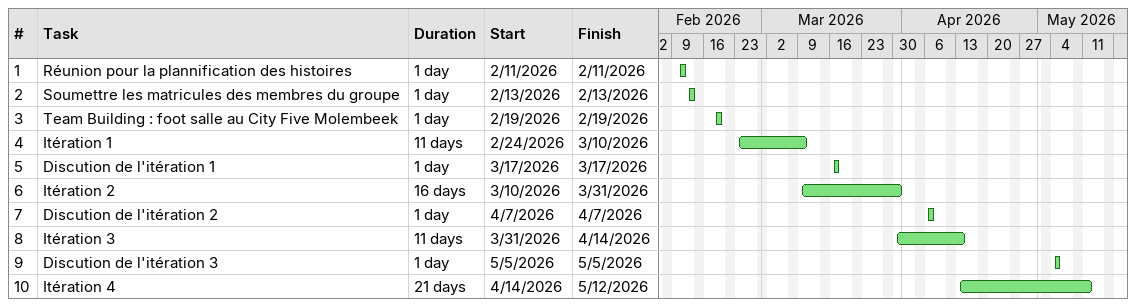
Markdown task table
| ID | Task | Duration | Start | Finish |
|---|---|---|---|---|
| 1 | Réunion pour la plannification des histoires | 1d | 2026-02-11 | 2026-02-11 |
| 2 | Soumettre les matricules des membres du groupe | 1d | 2026-02-13 | 2026-02-13 |
| 3 | Team Building : foot salle au City Five Molembeek | 1d | 2026-02-19 | 2026-02-19 |
| 4 | Itération 1 | 11d | 2026-02-24 | 2026-03-10 |
| 5 | Discution de l'itération 1 | 1d | 2026-03-17 | 2026-03-17 |
| 6 | Itération 2 | 16d | 2026-03-10 | 2026-03-31 |
| 7 | Discution de l'itération 2 | 1d | 2026-04-07 | 2026-04-07 |
| 8 | Itération 3 | 11d | 2026-03-31 | 2026-04-14 |
| 9 | Discution de l'itération 3 | 1d | 2026-05-05 | 2026-05-05 |
| 10 | Itération 4 | 21d | 2026-04-14 | 2026-05-12 |
